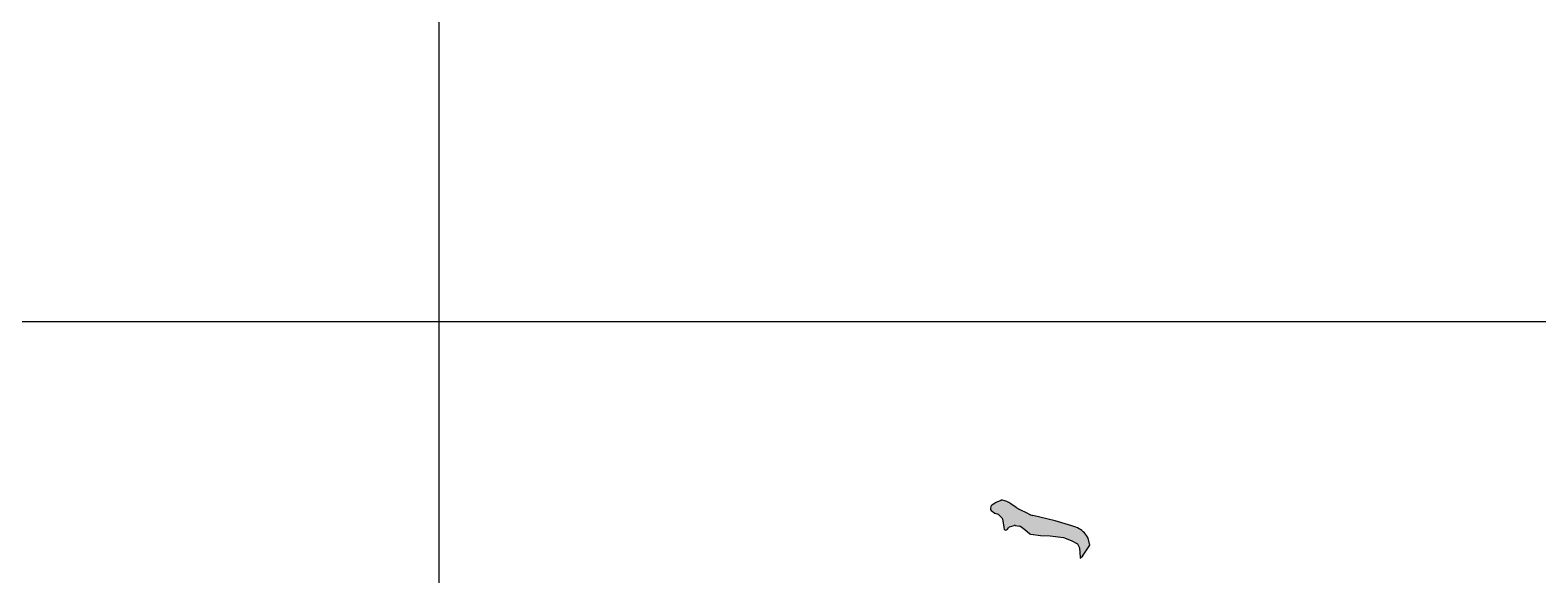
# Model space of a CAD drawing. Extents: x 4150464 to 4450492, y 483482 to 853422.
# Drawn here: x 4444708 to 4447274, y 605608 to 606535 of the extents above; entities that cross this region are included whole.
import ezdxf

# ---------------------------------------------------------------- set-up
doc = ezdxf.new("R2010")
doc.units = 0
doc.header["$LTSCALE"] = 1000
doc.header["$MEASUREMENT"] = 0
doc.layers.add('图框', color=7, linetype='Continuous')
doc.layers.add('签名', color=7, linetype='Continuous')

msp = doc.modelspace()

# ---------------------------------------------------------------- hatches: boundary and pattern name
at = {"layer": '签名'}
h = msp.add_hatch(color=4, dxfattribs=at)
h.paths.add_polyline_path([(4446443.7, 605674.4), (4446466.7, 605671.3), (4446479.6, 605666.4), (4446490.2, 605660.7), (4446493.7, 605653.6), (4446494.6, 605645.2), (4446495.1, 605637.7), (4446495.1, 605635.9), (4446499.1, 605639.4), (4446504.8, 605648.3), (4446511.5, 605658.5), (4446508.8, 605670), (4446505.7, 605674.6, 0.161293), (4446487.8, 605688.6), (4446480.5, 605691.2), (4446452.1, 605699.6), (4446414.4, 605708.8, -0.055927), (4446406.9, 605711.6), (4446390.7, 605719.7, -0.036786), (4446386.2, 605722.4), (4446377.1, 605728.7, 0.116967), (4446361.6, 605734.9, 0.125161), (4446359.9, 605734.5), (4446350.5, 605730.3, 0.089225), (4446349.5, 605729.5, -0.045924), (4446350, 605730), (4446344.4, 605726.1, 0.195275), (4446342.9, 605723.8), (4446342.3, 605720.9, 0.293872), (4446343.7, 605717.3), (4446349.8, 605712.9), (4446356, 605710.7), (4446362.7, 605704), (4446364.9, 605688.2, 0.040442), (4446364.9, 605687.6, 0.74192), (4446371.5, 605685.6), (4446373.7, 605689), (4446383.5, 605692.1), (4446393.2, 605690.3), (4446400.7, 605685), (4446409.2, 605677.8, 0.146226), (4446411.1, 605676.9), (4446427.3, 605674.8)])
h.paths.add_polyline_path([(4446711.7, 605282.9, -0.224051), (4446718.5, 605269), (4446718.8, 605237.9, 0.252735), (4446727.2, 605222.9), (4446734.6, 605218.2), (4446741.6, 605218.9, 0.405395), (4446757.9, 605238.1), (4446756.6, 605255.9), (4446770.4, 605259.9), (4446774.3, 605261.8), (4446761, 605269.2), (4446758.6, 605279), (4446759, 605296.8, 0.116113), (4446757.3, 605304.9), (4446748.3, 605324, 0.062977), (4446745.9, 605327.8), (4446735.4, 605340.5, 0.230474), (4446721, 605347), (4446707.6, 605346.6), (4446703.3, 605345.5, 0.141943), (4446694.7, 605340.3), (4446683.1, 605327.9, 0.175293), (4446678.3, 605316.6), (4446678.1, 605314.3), (4446679.6, 605307.9), (4446680.6, 605307.9)])
h.paths.add_polyline_path([(4446683.2, 605124, 0.097987), (4446681.4, 605130.8), (4446676.3, 605141.4, 0.115547), (4446671.2, 605147.8), (4446651.9, 605162.9), (4446630, 605173.5), (4446619.5, 605173.7), (4446610.2, 605168.5), (4446601.7, 605151.6), (4446609, 605137.6, 0.112428), (4446614.2, 605131.5), (4446625, 605123.3), (4446634.5, 605117.3, -0.190711), (4446642.3, 605106.5), (4446650.2, 605075.7, -0.218827), (4446647.5, 605060.8), (4446634.9, 605042.8), (4446638.9, 605037.1, 0.115033), (4446645, 605031.6), (4446655.7, 605025.6, 0.14431), (4446665.7, 605023.4), (4446671, 605023.7), (4446677.1, 605037.1, 0.064737), (4446678.4, 605041.6), (4446684.1, 605075.2, 0.042109), (4446684.4, 605078.2), (4446684.4, 605102.8)])
h.paths.add_polyline_path([(4446514.5, 604694, 0.133698), (4446516.8, 604697.1), (4446520.7, 604707.5), (4446520.2, 604719), (4446520.2, 604723.3), (4446516.7, 604725.4), (4446508.8, 604725.8), (4446494.2, 604725.6), (4446487.5, 604726.3, -0.296761), (4446481.3, 604731.2), (4446479.8, 604735.6), (4446476.3, 604735.6), (4446473, 604730.5, -0.111035), (4446470.8, 604728.3), (4446466.1, 604725.4), (4446457.9, 604716.4, -0.159662), (4446454, 604714.1), (4446448.2, 604712.9), (4446433.6, 604714.2), (4446433.4, 604713.4), (4446433.1, 604706.4), (4446433.8, 604700.4), (4446438.8, 604695.1), (4446446.4, 604687.4), (4446450.8, 604687.8), (4446455.1, 604691.1), (4446458.8, 604689.8), (4446462.4, 604685.1), (4446463.8, 604677.8), (4446462.8, 604659.7, 0.22558), (4446465.2, 604653.9), (4446473.4, 604646.5), (4446477.1, 604647.2), (4446485.4, 604658.2), (4446495.1, 604666.9, 0.121444), (4446497.1, 604669.8), (4446501.7, 604682.3, -0.134274), (4446503.9, 604685.4)])

# ---------------------------------------------------------------- linework, layer by layer
at = {"layer": '图框', "color": 0}
msp.add_line((4439027.7, 606038.9), (4448680.6, 606038.9), dxfattribs=at)
msp.add_lwpolyline([(4445403.6, 598250.2), (4445403.6, 609764)], dxfattribs=at)
at = {"layer": '图框', "color": 4}
msp.add_lwpolyline([(4445403.6, 598250.2), (4445403.6, 608070.8)], dxfattribs=at)
at = {"layer": '签名', "color": 4}
for p, q in [((4446359.9, 605734.5, -1805.8), (4446350.5, 605730.3, -1805.8)), ((4446362.9, 605734.7, -1805.8), (4446362, 605734.8, -1805.8)), ((4446342.9, 605723.8, -1805.8), (4446342.3, 605720.9, -1805.8)), ((4446343.7, 605717.3, -1805.8), (4446349.8, 605712.9, -1805.8)), ((4446350, 605730, -1805.8), (4446344.4, 605726.1, -1805.8)), ((4446349.8, 605712.9, -1805.8), (4446355.2, 605711, -1805.8)), ((4446356.6, 605710.1, -1805.8), (4446361.8, 605704.9, -1805.8)), ((4446386.2, 605722.4, -1805.8), (4446377.1, 605728.7, -1805.8)), ((4446406.9, 605711.6, -1805.8), (4446390.7, 605719.7, -1805.8)), ((4446452.1, 605699.6, -1805.8), (4446414.4, 605708.8, -1805.8)), ((4446362.8, 605702.9, -1805.8), (4446364.9, 605688.6, -1805.8)), ((4446364.9, 605688.6, -1805.8), (4446364.9, 605687.6, -1805.8)), ((4446371.5, 605685.6, -1805.8), (4446373, 605687.9, -1805.8)), ((4446374.9, 605689.4, -1805.8), (4446382.6, 605691.8, -1805.8)), ((4446384.4, 605691.9, -1805.8), (4446392.4, 605690.5, -1805.8)), ((4446393.9, 605689.9, -1805.8), (4446400.7, 605685, -1805.8)), ((4446400.7, 605685, -1805.8), (4446409.2, 605677.8, -1805.8)), ((4446480.5, 605691.2, -1805.8), (4446452.1, 605699.6, -1805.8)), ((4446487.8, 605688.6, -1805.8), (4446480.5, 605691.2, -1805.8)), ((4446411.1, 605676.9, -1805.8), (4446427.3, 605674.8, -1805.8)), ((4446427.3, 605674.8, -1805.8), (4446443.7, 605674.4, -1805.8)), ((4446443.7, 605674.4, -1805.8), (4446466.7, 605671.3, -1805.8)), ((4446466.7, 605671.3, -1805.8), (4446479.6, 605666.4, -1805.8)), ((4446479.6, 605666.4, -1805.8), (4446490.2, 605660.7, -1805.8)), ((4446490.2, 605660.7, -1805.8), (4446493.7, 605653.6, -1805.8)), ((4446504.8, 605648.3, -1805.8), (4446511.5, 605658.5, -1805.8)), ((4446508.8, 605670, -1805.8), (4446505.7, 605674.6, -1805.8)), ((4446511.5, 605658.5, -1805.8), (4446508.8, 605670, -1805.8)), ((4446493.7, 605653.6, -1805.8), (4446494.6, 605645.2, -1805.8)), ((4446494.6, 605645.2, -1805.8), (4446495.1, 605637.7, -1805.8)), ((4446495.1, 605635.9, -1805.8), (4446499.1, 605639.4, -1805.8)), ((4446495.1, 605637.7, -1805.8), (4446495.1, 605635.9, -1805.8)), ((4446499.1, 605639.4, -1805.8), (4446504.8, 605648.3, -1805.8))]:
    msp.add_line(p, q, dxfattribs=at)
for centre, radius, start, end in [((4446361.4, 605731.3, -1805.8), 3.61, 79.7053, 114.6051), ((4446356.4, 605699.1, -1805.8), 36.1, 55.0311, 79.7053), ((4446345.8, 605720.2, -1805.8), 3.61, 168.68, 234.1864), ((4446346.4, 605723.1, -1805.8), 3.61, 124.4824, 168.68), ((4446352, 605727, -1805.8), 3.61, 114.6051, 124.4824), ((4446354, 605707.6, -1805.8), 3.61, 45.026, 70.3616), ((4446406.9, 605752, -1805.8), 36.1, 235.0311, 243.458), ((4446423, 605743.9, -1805.8), 36.1, 243.458, 256.2621), ((4446359.3, 605702.3, -1805.8), 3.61, 8.1401, 45.026), ((4446368.5, 605687.6, -1805.8), 3.61, 180, 326.2905), ((4446376, 605685.9, -1805.8), 3.61, 107.63, 146.2905), ((4446383.7, 605688.4, -1805.8), 3.61, 79.7053, 107.63), ((4446391.8, 605686.9, -1805.8), 3.61, 54.8009, 79.7053), ((4446475.7, 605654.6, -1805.8), 36.1, 33.7126, 70.3627), ((4446411.6, 605680.5, -1805.8), 3.61, 229.4252, 262.702)]:
    msp.add_arc(centre, radius, start, end, dxfattribs=at)

doc.saveas('drawing.dxf')
